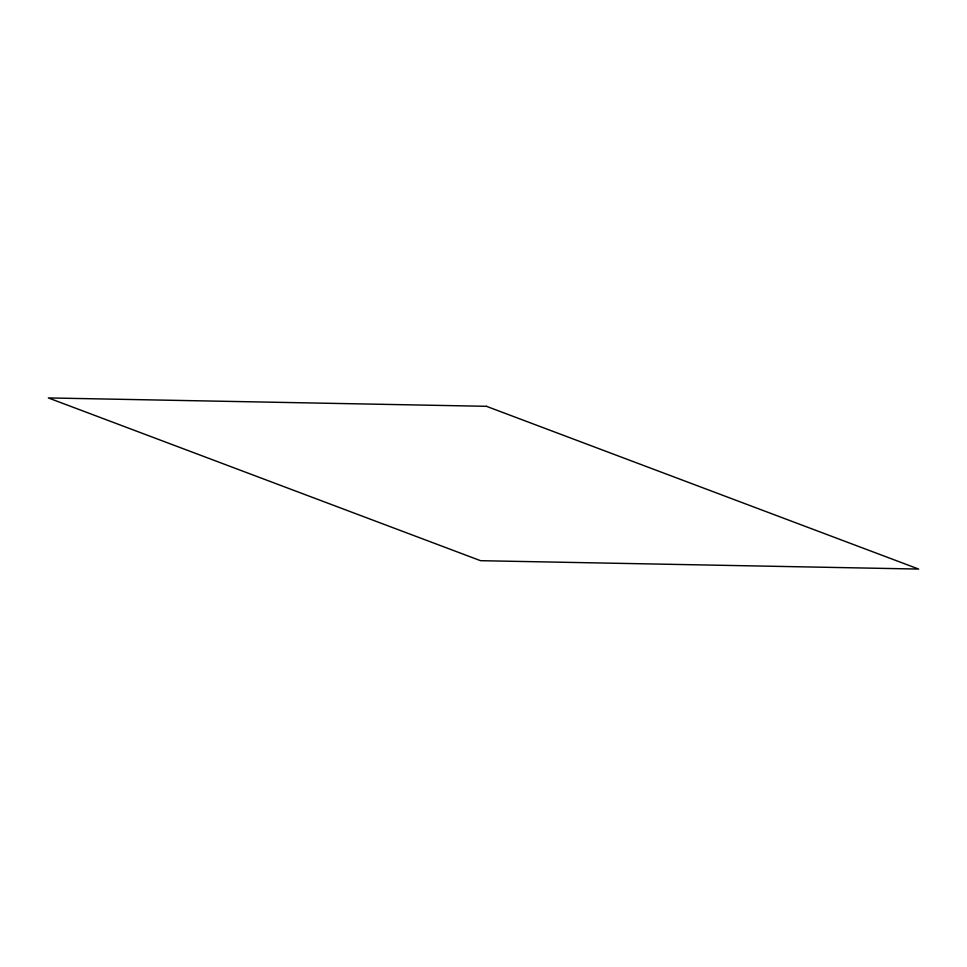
<?xml version="1.0" encoding="UTF-8"?>
<svg xmlns="http://www.w3.org/2000/svg" width="967" height="967" viewBox="0 0 967 967"><rect width="100%" height="100%" fill="white"/><g stroke="black" fill="none" stroke-linecap="round" stroke-linejoin="round"><path stroke-width="1.45" d="M486.425 406.309L48.35 397.933L480.575 560.691L918.65 569.067L486.425 406.309"/></g></svg>
